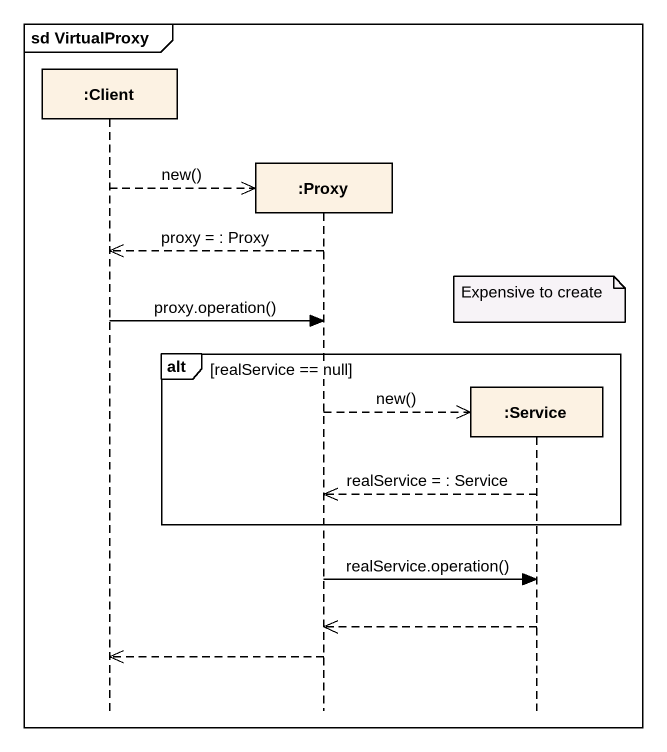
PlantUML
@startuml
mainframe sd VirtualProxy
hide footbox
participant ":Client" as Client
participant ":Proxy" as Proxy
participant ":Service" as Service

Client -->> Proxy ** : new()
Proxy -->> Client : proxy = : Proxy
note over Service : Expensive to create
Client -> Proxy : proxy.operation()
alt realService == null
  Proxy -->> Service ** : new()
  Service -->> Proxy : realService = : Service
end
Proxy -> Service : realService.operation()
Service -->> Proxy
Proxy -->> Client
@enduml
